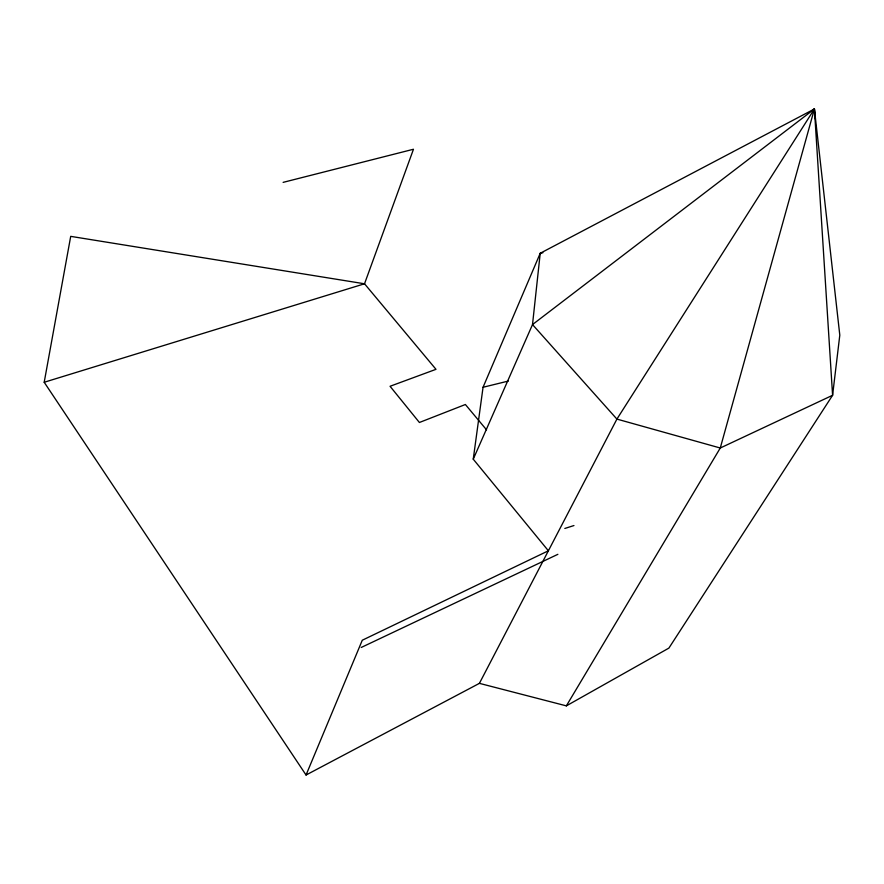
<?xml version="1.0" encoding="UTF-8"?>
<svg xmlns="http://www.w3.org/2000/svg" width="884" height="884" viewBox="0 0 884 884"><rect width="100%" height="100%" fill="white"/><g stroke="black" fill="none" stroke-linecap="round" stroke-linejoin="round"><path stroke-width="1.33" d="M306.052 775.014L362.285 640.226L548.389 550.787L473.249 459.172L483.051 387.269L540.223 253.266L814.407 108.986L839.8 335.158L832.595 395.281L668.89 648.105L566.357 705.863L479.415 683.354L306.052 775.014L44.2 382.264L70.709 236.359L364.528 283.786L435.989 369.324L390.054 386.275L419.403 422.486L465.382 404.507L486.531 429.823M473.249 459.172L532.511 324.572L540.223 253.266L542.92 252.736M479.415 683.354L616.91 419.093L814.407 108.986L832.595 395.281L720.272 448.011L566.357 705.863M812.263 110.71L814.407 108.986L814.926 118.6M361.224 647.475L557.87 554.323M564.821 528.466L573.948 525.549M44.2 382.264L364.528 283.786L413.469 149.252L283.123 182.369M483.051 387.269L508.355 381.059M814.407 108.986L720.272 448.011L616.91 419.093L532.511 324.572L814.407 108.986"/></g></svg>
